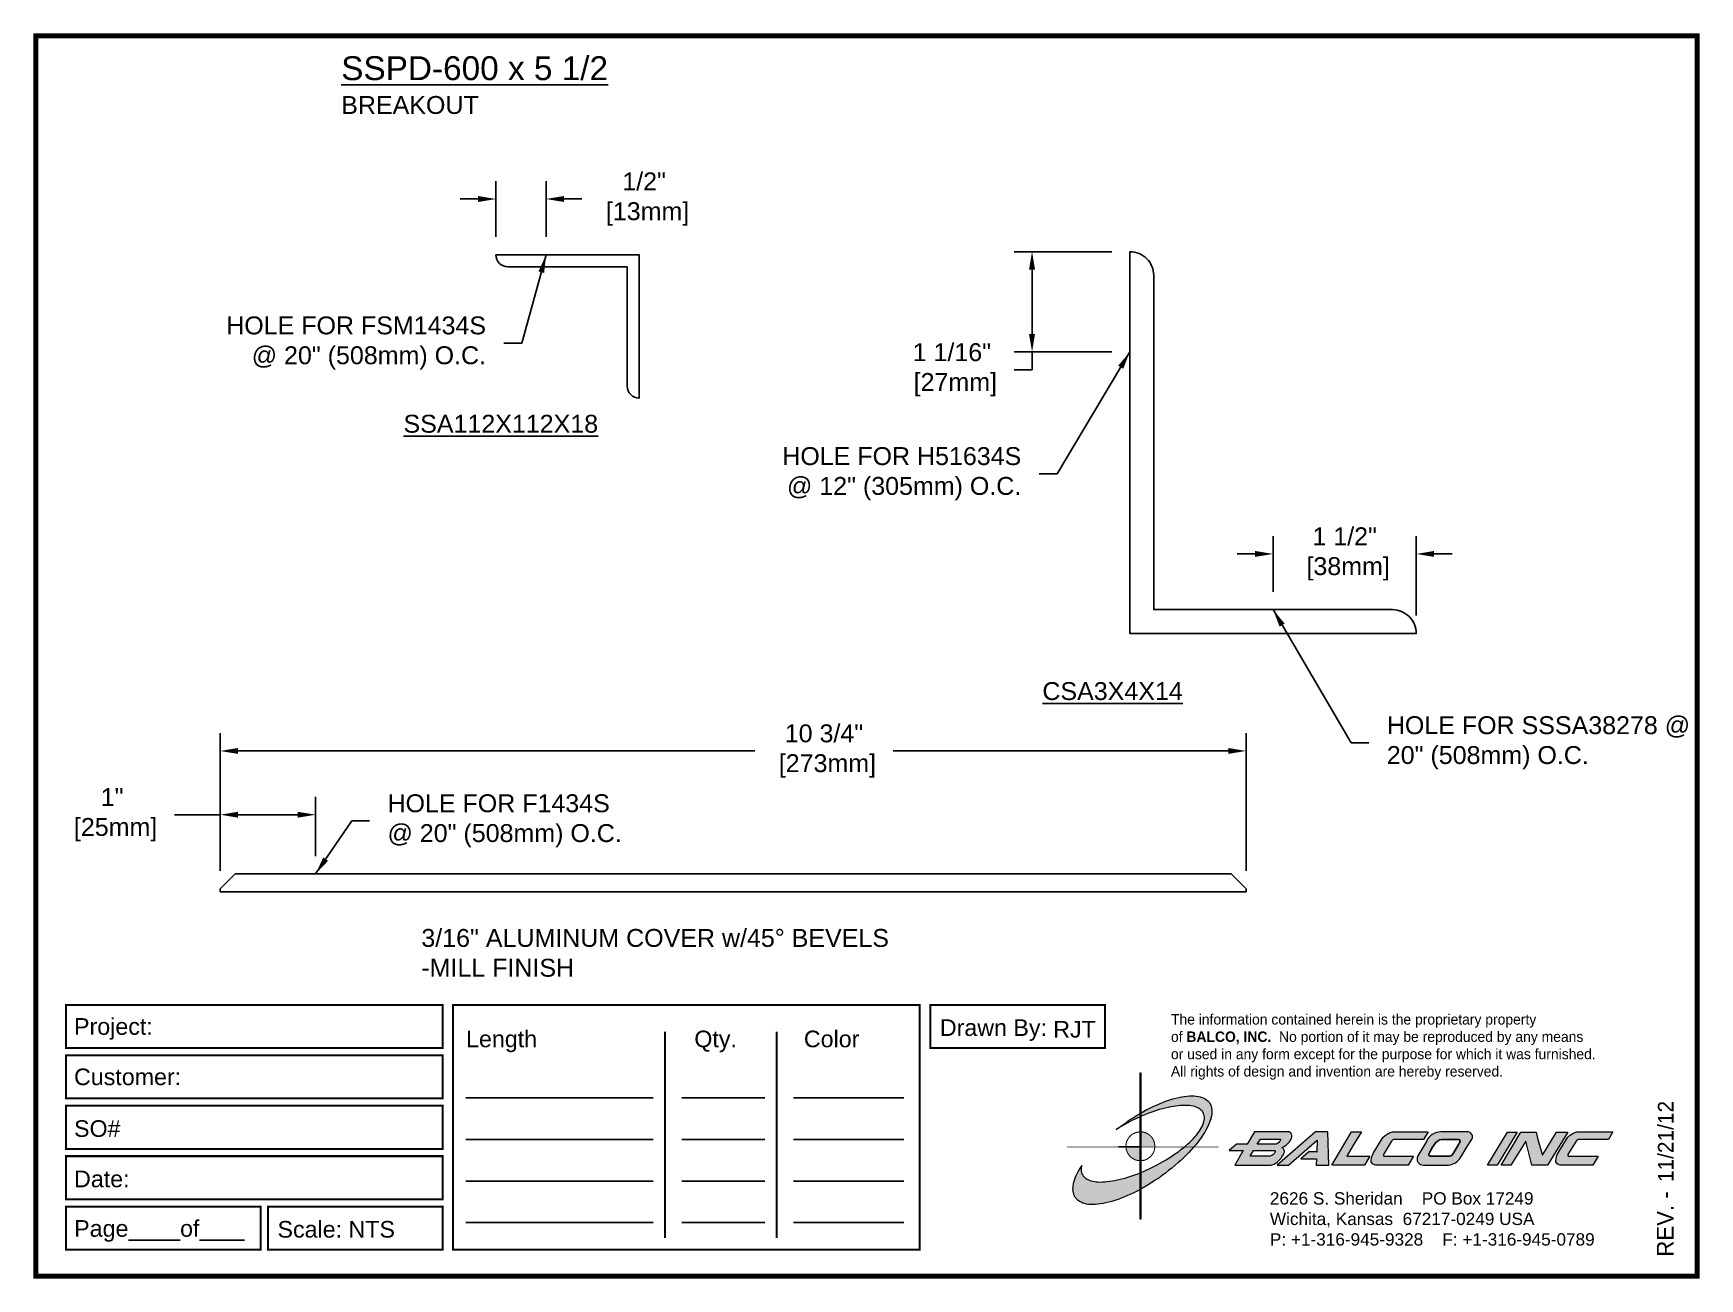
# Paper-space layout 'Breakout' of a CAD drawing. Header units: inches. Extents: x 0 to 10, y 0 to 7.5.
# The model-space entities are those that its viewports show. They can reach past a viewport. Long polylines and large blocks are cut down to what shows.
import ezdxf

# ---------------------------------------------------------------- set-up
doc = ezdxf.new("R2010")
doc.units = ezdxf.units.IN
doc.header["$MEASUREMENT"] = 0
for name, color, linetype in [('Border', 7, 'Continuous'), ('Dimensions', 3, 'Continuous'), ('Metals', 7, 'Continuous'), ('Text', 2, 'Continuous')]:
    doc.layers.add(name, color=color, linetype=linetype)
doc.styles.add('ARIAL', font='arial.ttf')
doc.styles.add('Copyright', font='ERASDEMI.TTF')
doc.dimstyles.new('Arial', dxfattribs={"dimscale": 1.5, "dimtxt": 0.125, "dimasz": 0.125, "dimexe": 0.125, "dimexo": 0.125, "dimgap": 0.125, "dimtad": 0, "dimtih": 1, "dimtoh": 1, "dimdec": 4, "dimzin": 0, "dimdsep": 46, "dimlunit": 4, "dimtxsty": 'ARIAL', "dimcen": 0.125, "dimadec": 0, "dimazin": 0, "dimtfac": 1, "dimtdec": 4, "dimtofl": 0, "dimtmove": 0, "dimatfit": 3, "dimfxl": 0, "dimfrac": 2, "dimtolj": 1, "dimtzin": 0, "dimarcsym": 0})

# ---------------------------------------------------------------- blocks, each defined once
blk = doc.blocks.new('ACADlogo')
h = blk.add_hatch(color=256)
h.paths.add_polyline_path([(-3.346, 1.223), (-3.351, 1.223), (-3.351, 0.979), (-3.346, 0.982)])
h.paths.add_polyline_path([(-3.346, 0.961), (-3.351, 0.959), (-3.351, 0.868), (-3.346, 0.868)])
h.paths.add_polyline_path([(-3.346, 0.777), (-3.351, 0.777), (-3.351, 0.699), (-3.351, 0.695), (-3.35, 0.695), (-3.346, 0.695)])
h.paths.add_polyline_path([(-3.346, 0.864), (-3.346, 0.868), (-3.35, 0.868), (-3.351, 0.868), (-3.351, 0.777), (-3.346, 0.777), (-3.346, 0.778), (-3.348, 0.778)])
h.paths.add_polyline_path([(-3.346, 0.524), (-3.351, 0.521), (-3.351, 0.342), (-3.346, 0.342)])
h.paths.add_polyline_path([(-3.346, 0.695), (-3.351, 0.695), (-3.351, 0.621), (-3.346, 0.623)])
h.paths.add_polyline_path([(-3.346, 0.623), (-3.351, 0.621), (-3.351, 0.521), (-3.346, 0.524)])
h.paths.add_polyline_path([(-3.346, 0.982), (-3.351, 0.979), (-3.351, 0.959), (-3.346, 0.961)])
h = blk.add_hatch(color=175)
h.paths.add_polyline_path([(-3.518, 0.573), (-3.534, 0.571), (-3.548, 0.569), (-3.562, 0.567), (-3.576, 0.567), (-3.589, 0.566), (-3.602, 0.567), (-3.614, 0.568), (-3.625, 0.569), (-3.636, 0.572), (-3.646, 0.574), (-3.656, 0.577), (-3.664, 0.581), (-3.673, 0.585), (-3.679, 0.589), (-3.685, 0.595), (-3.688, 0.598), (-3.691, 0.6), (-3.695, 0.607), (-3.699, 0.614), (-3.703, 0.621), (-3.704, 0.626), (-3.705, 0.631), (-3.706, 0.637), (-3.706, 0.642), (-3.705, 0.648), (-3.705, 0.653), (-3.703, 0.659), (-3.702, 0.665), (-3.71, 0.652), (-3.717, 0.639), (-3.725, 0.626), (-3.731, 0.613), (-3.737, 0.601), (-3.741, 0.589), (-3.746, 0.577), (-3.749, 0.566), (-3.751, 0.555), (-3.753, 0.544), (-3.754, 0.538), (-3.754, 0.533), (-3.755, 0.523), (-3.754, 0.513), (-3.753, 0.508), (-3.752, 0.503), (-3.75, 0.494), (-3.748, 0.486), (-3.743, 0.477), (-3.74, 0.473), (-3.738, 0.469), (-3.734, 0.465), (-3.73, 0.461), (-3.723, 0.455), (-3.715, 0.449), (-3.706, 0.445), (-3.695, 0.44), (-3.685, 0.437), (-3.674, 0.434), (-3.661, 0.432), (-3.648, 0.431), (-3.634, 0.431), (-3.62, 0.431), (-3.604, 0.433), (-3.588, 0.435), (-3.572, 0.438), (-3.556, 0.441), (-3.538, 0.445), (-3.52, 0.449), (-3.503, 0.456), (-3.483, 0.461), (-3.464, 0.469), (-3.445, 0.477), (-3.426, 0.485), (-3.406, 0.494), (-3.385, 0.503), (-3.364, 0.514), (-3.351, 0.521), (-3.351, 0.621), (-3.364, 0.616), (-3.382, 0.609), (-3.4, 0.603), (-3.418, 0.598), (-3.436, 0.592), (-3.453, 0.587), (-3.47, 0.583), (-3.486, 0.579), (-3.503, 0.576)])
h.paths.add_polyline_path([(-3.215, 0.687), (-3.251, 0.667), (-3.289, 0.649), (-3.327, 0.631), (-3.345, 0.623), (-3.346, 0.623), (-3.346, 0.524), (-3.343, 0.525), (-3.323, 0.537), (-3.302, 0.549), (-3.28, 0.563), (-3.259, 0.577), (-3.238, 0.59), (-3.218, 0.605), (-3.198, 0.62), (-3.179, 0.635), (-3.16, 0.65), (-3.141, 0.665), (-3.123, 0.681), (-3.106, 0.696), (-3.089, 0.712), (-3.074, 0.727), (-3.058, 0.743), (-3.043, 0.759), (-3.03, 0.775), (-3.028, 0.777), (-3.085, 0.777), (-3.091, 0.772), (-3.105, 0.761), (-3.118, 0.75), (-3.134, 0.739), (-3.149, 0.729), (-3.165, 0.718), (-3.182, 0.707), (-3.198, 0.697)])
h.paths.add_polyline_path([(-2.921, 1.009), (-2.922, 1.015), (-2.924, 1.02), (-2.926, 1.029), (-2.931, 1.038), (-2.934, 1.043), (-2.936, 1.047), (-2.94, 1.05), (-2.943, 1.054), (-2.951, 1.06), (-2.959, 1.066), (-2.968, 1.071), (-2.978, 1.075), (-2.989, 1.079), (-3, 1.081), (-3.013, 1.083), (-3.026, 1.084), (-3.04, 1.084), (-3.054, 1.084), (-3.07, 1.083), (-3.085, 1.081), (-3.102, 1.079), (-3.118, 1.075), (-3.136, 1.07), (-3.153, 1.066), (-3.171, 1.06), (-3.191, 1.054), (-3.21, 1.047), (-3.229, 1.039), (-3.248, 1.031), (-3.268, 1.022), (-3.289, 1.012), (-3.31, 1.002), (-3.33, 0.991), (-3.346, 0.982), (-3.346, 0.961), (-3.342, 0.962), (-3.323, 0.971), (-3.305, 0.978), (-3.287, 0.984), (-3.268, 0.991), (-3.251, 0.996), (-3.234, 1.002), (-3.216, 1.007), (-3.199, 1.011), (-3.182, 1.015), (-3.167, 1.018), (-3.15, 1.021), (-3.136, 1.023), (-3.121, 1.025), (-3.107, 1.026), (-3.093, 1.026), (-3.079, 1.027), (-3.067, 1.026), (-3.054, 1.026), (-3.043, 1.025), (-3.032, 1.022), (-3.022, 1.02), (-3.013, 1.016), (-3.004, 1.013), (-2.997, 1.009), (-2.989, 1.005), (-2.983, 0.999), (-2.98, 0.996), (-2.978, 0.994), (-2.973, 0.987), (-2.969, 0.981), (-2.967, 0.973), (-2.965, 0.965), (-2.964, 0.957), (-2.964, 0.949), (-2.964, 0.944), (-2.965, 0.94), (-2.967, 0.93), (-2.969, 0.921), (-2.973, 0.911), (-2.978, 0.901), (-2.983, 0.891), (-2.989, 0.881), (-2.996, 0.871), (-3.004, 0.86), (-3.012, 0.849), (-3.021, 0.838), (-3.032, 0.827), (-3.042, 0.816), (-3.053, 0.805), (-3.065, 0.794), (-3.077, 0.783), (-3.085, 0.777), (-3.028, 0.777), (-3.016, 0.791), (-3.004, 0.806), (-2.992, 0.822), (-2.981, 0.837), (-2.971, 0.852), (-2.962, 0.866), (-2.954, 0.882), (-2.946, 0.896), (-2.939, 0.91), (-2.934, 0.924), (-2.929, 0.938), (-2.926, 0.944), (-2.925, 0.951), (-2.922, 0.963), (-2.92, 0.975), (-2.92, 0.982), (-2.919, 0.987), (-2.92, 0.999), (-2.92, 1.005)])
h.paths.add_polyline_path([(-3.372, 0.966), (-3.393, 0.953), (-3.415, 0.94), (-3.435, 0.925), (-3.455, 0.911), (-3.475, 0.897), (-3.494, 0.882), (-3.468, 0.898), (-3.439, 0.915), (-3.41, 0.93), (-3.396, 0.938), (-3.38, 0.945), (-3.351, 0.959), (-3.351, 0.979)])
h = blk.add_hatch(color=256)
h.paths.add_polyline_path([(-3.268, 0.814), (-3.27, 0.819), (-3.273, 0.824), (-3.276, 0.828), (-3.279, 0.833), (-3.282, 0.837), (-3.286, 0.841), (-3.29, 0.845), (-3.294, 0.849), (-3.298, 0.852), (-3.303, 0.855), (-3.308, 0.858), (-3.313, 0.86), (-3.318, 0.863), (-3.323, 0.864), (-3.328, 0.866), (-3.334, 0.867), (-3.339, 0.868), (-3.345, 0.868), (-3.346, 0.868), (-3.346, 0.777), (-3.335, 0.777), (-3.262, 0.777), (-3.262, 0.781), (-3.262, 0.787), (-3.263, 0.792), (-3.264, 0.798), (-3.265, 0.803), (-3.266, 0.808)])
h.paths.add_polyline_path([(-3.351, 0.777), (-3.436, 0.777), (-3.435, 0.773), (-3.435, 0.768), (-3.434, 0.762), (-3.432, 0.757), (-3.431, 0.752), (-3.428, 0.747), (-3.426, 0.742), (-3.423, 0.737), (-3.42, 0.732), (-3.417, 0.728), (-3.414, 0.723), (-3.41, 0.719), (-3.406, 0.716), (-3.401, 0.712), (-3.397, 0.709), (-3.392, 0.706), (-3.387, 0.704), (-3.382, 0.701), (-3.377, 0.699), (-3.372, 0.698), (-3.367, 0.696), (-3.361, 0.695), (-3.356, 0.695), (-3.351, 0.695)])
h.paths.add_polyline_path([(-3.346, 0.868), (-3.35, 0.868), (-3.351, 0.868), (-3.351, 0.777), (-3.346, 0.777)])
h = blk.add_hatch(color=256)
h.paths.add_polyline_path([(-2.438, 0.844, 0.412988), (-2.461, 0.869), (-2.663, 0.869), (-2.707, 0.794), (-2.771, 0.794), (-2.815, 0.755), (-2.73, 0.755), (-2.781, 0.668), (-2.563, 0.668, 0.107996), (-2.538, 0.677, 0.108939), (-2.494, 0.724, 0.080345), (-2.483, 0.745, 0.419497), (-2.499, 0.773, 0.149928), (-2.447, 0.815, 0.134283)])
h.paths.add_polyline_path([(-2.507, 0.821, -0.209012), (-2.532, 0.794), (-2.538, 0.794), (-2.646, 0.794), (-2.627, 0.825), (-2.51, 0.825, -0.56619)], flags=16)
h.paths.add_polyline_path([(-2.538, 0.75, -0.241309), (-2.569, 0.722), (-2.688, 0.722), (-2.669, 0.755), (-2.541, 0.755, -0.56619)], flags=16)
for points in [[(-2.285, 0.819), (-2.287, 0.748), (-2.335, 0.748), (-2.383, 0.705), (-2.29, 0.705), (-2.292, 0.668), (-2.215, 0.668), (-2.221, 0.869), (-2.295, 0.869), (-2.527, 0.668), (-2.458, 0.668)], [(-2.018, 0.869), (-2.079, 0.869), (-2.198, 0.668), (-2, 0.668), (-1.968, 0.722), (-2.107, 0.722), (-2.085, 0.759), (-2.064, 0.794)], [(-1.617, 0.869), (-1.807, 0.869, 0.270182), (-1.896, 0.825), (-1.946, 0.742, 0.109019), (-1.961, 0.695, 0.340665), (-1.945, 0.672, 0.129907), (-1.923, 0.668), (-1.738, 0.668), (-1.706, 0.722), (-1.878, 0.722), (-1.882, 0.722, -0.601242), (-1.887, 0.731), (-1.838, 0.813, -0.253048), (-1.821, 0.823), (-1.645, 0.823)], [(-1.083, 0.867), (-1.14, 0.867), (-1.261, 0.667), (-1.26, 0.667), (-1.202, 0.667)], [(-0.96, 0.83), (-0.969, 0.867), (-1.061, 0.867), (-1.179, 0.667), (-1.12, 0.667), (-1.031, 0.812), (-0.995, 0.667), (-0.9, 0.667), (-0.778, 0.867), (-0.846, 0.867), (-0.931, 0.727), (-0.951, 0.795)], [(-0.507, 0.869), (-0.697, 0.869, 0.270182), (-0.786, 0.825), (-0.836, 0.742, 0.109019), (-0.85, 0.695, 0.340665), (-0.835, 0.672, 0.129907), (-0.812, 0.668), (-0.628, 0.668), (-0.595, 0.722), (-0.768, 0.722), (-0.772, 0.722, -0.601242), (-0.777, 0.731), (-0.728, 0.813, -0.253048), (-0.71, 0.823), (-0.534, 0.823)], [(-3.346, 0.623), (-3.351, 0.621), (-3.351, 0.521), (-3.346, 0.524)]]:
    blk.add_hatch(color=256).paths.add_polyline_path(points)
h = blk.add_hatch(color=256)
h.paths.add_polyline_path([(-1.377, 0.868), (-1.383, 0.868), (-1.383, 0.868), (-1.44, 0.868), (-1.492, 0.868), (-1.541, 0.868, 0.297712), (-1.628, 0.811), (-1.68, 0.723, 0.585116), (-1.646, 0.668), (-1.506, 0.668, 0.210586), (-1.429, 0.703), (-1.415, 0.726), (-1.389, 0.769), (-1.352, 0.831, 0.4352)])
h.paths.add_polyline_path([(-1.437, 0.823, -0.603783), (-1.428, 0.805), (-1.431, 0.801), (-1.434, 0.796), (-1.438, 0.789), (-1.474, 0.728, -0.229001), (-1.489, 0.722), (-1.494, 0.722), (-1.501, 0.722), (-1.597, 0.722), (-1.604, 0.722, -0.492401), (-1.613, 0.734), (-1.601, 0.757), (-1.591, 0.775), (-1.582, 0.791, -0.238368), (-1.535, 0.823)], flags=16)
for q in [(-3.48, 0.777), (-3.351, 0.642)]:
    blk.add_line((-3.351, 0.777), q)
at = {"color": 7, "lineweight": 0}
for points in [[(-3.351, 1.223), (-3.346, 1.223), (-3.346, 0.342), (-3.351, 0.342), (-3.351, 1.223)], [(-2.292, 0.668), (-2.215, 0.668), (-2.221, 0.869), (-2.295, 0.869), (-2.527, 0.668), (-2.458, 0.668), (-2.285, 0.819), (-2.287, 0.748), (-2.286, 0.748), (-2.335, 0.748), (-2.383, 0.705), (-2.29, 0.705), (-2.292, 0.668), (-2.292, 0.668)], [(-2.198, 0.668), (-2.079, 0.869), (-2.018, 0.869), (-2.064, 0.794), (-2.085, 0.759), (-2.107, 0.722), (-1.968, 0.722), (-2, 0.668), (-2.198, 0.668), (-2.198, 0.668)], [(-1.383, 0.868), (-1.383, 0.868)], [(-1.261, 0.667), (-1.14, 0.867), (-1.083, 0.867), (-1.202, 0.667), (-1.26, 0.667), (-1.261, 0.667), (-1.261, 0.667)], [(-0.9, 0.667), (-0.995, 0.667), (-1.031, 0.812), (-1.12, 0.667), (-1.179, 0.667), (-1.061, 0.867), (-0.969, 0.867), (-0.96, 0.83), (-0.951, 0.795), (-0.931, 0.727), (-0.846, 0.867), (-0.778, 0.867), (-0.9, 0.667), (-0.9, 0.667)]]:
    blk.add_lwpolyline(points, dxfattribs=at)
at = {"color": 175, "lineweight": 0}
blk.add_lwpolyline([(-2.926, 1.029), (-2.924, 1.02), (-2.922, 1.015), (-2.921, 1.009), (-2.92, 1.005), (-2.92, 0.999), (-2.919, 0.987), (-2.92, 0.982), (-2.92, 0.975), (-2.922, 0.963), (-2.925, 0.951), (-2.926, 0.944), (-2.929, 0.938), (-2.934, 0.924), (-2.939, 0.91), (-2.946, 0.896), (-2.954, 0.882), (-2.962, 0.866), (-2.971, 0.852), (-2.981, 0.837), (-2.992, 0.822), (-3.004, 0.806), (-3.016, 0.791), (-3.03, 0.775), (-3.043, 0.759), (-3.058, 0.743), (-3.074, 0.727), (-3.089, 0.712), (-3.106, 0.696), (-3.123, 0.681), (-3.141, 0.665), (-3.16, 0.65), (-3.179, 0.635), (-3.198, 0.62), (-3.218, 0.605), (-3.238, 0.59), (-3.259, 0.577), (-3.28, 0.563), (-3.302, 0.549), (-3.323, 0.537), (-3.343, 0.525), (-3.364, 0.514), (-3.385, 0.503), (-3.406, 0.494), (-3.426, 0.485), (-3.445, 0.477), (-3.464, 0.469), (-3.483, 0.461), (-3.503, 0.456), (-3.52, 0.449), (-3.538, 0.445), (-3.556, 0.441), (-3.572, 0.438), (-3.588, 0.435), (-3.604, 0.433), (-3.62, 0.431), (-3.634, 0.431), (-3.648, 0.431), (-3.661, 0.432), (-3.674, 0.434), (-3.685, 0.437), (-3.695, 0.44), (-3.706, 0.445), (-3.715, 0.449), (-3.723, 0.455), (-3.73, 0.461), (-3.734, 0.465), (-3.738, 0.469), (-3.74, 0.473), (-3.743, 0.477), (-3.748, 0.486), (-3.75, 0.494), (-3.752, 0.503), (-3.753, 0.508), (-3.754, 0.513), (-3.755, 0.523), (-3.754, 0.533), (-3.754, 0.538), (-3.753, 0.544), (-3.751, 0.555), (-3.749, 0.566), (-3.746, 0.577), (-3.741, 0.589), (-3.737, 0.601), (-3.731, 0.613), (-3.725, 0.626), (-3.717, 0.639), (-3.71, 0.652), (-3.702, 0.665), (-3.703, 0.659), (-3.705, 0.653), (-3.705, 0.648), (-3.706, 0.642), (-3.706, 0.637), (-3.705, 0.631), (-3.704, 0.626), (-3.703, 0.621), (-3.699, 0.614), (-3.695, 0.607), (-3.691, 0.6), (-3.688, 0.598), (-3.685, 0.595), (-3.679, 0.589), (-3.673, 0.585), (-3.664, 0.581), (-3.656, 0.577), (-3.646, 0.574), (-3.636, 0.572), (-3.625, 0.569), (-3.614, 0.568), (-3.602, 0.567), (-3.589, 0.566), (-3.576, 0.567), (-3.562, 0.567), (-3.548, 0.569), (-3.534, 0.571), (-3.518, 0.573), (-3.503, 0.576), (-3.486, 0.579), (-3.47, 0.583), (-3.453, 0.587), (-3.436, 0.592), (-3.418, 0.598), (-3.4, 0.603), (-3.382, 0.609), (-3.364, 0.616), (-3.345, 0.623), (-3.327, 0.631), (-3.289, 0.649), (-3.251, 0.667), (-3.215, 0.687), (-3.198, 0.697), (-3.182, 0.707), (-3.165, 0.718), (-3.149, 0.729), (-3.134, 0.739), (-3.118, 0.75), (-3.105, 0.761), (-3.091, 0.772), (-3.077, 0.783), (-3.065, 0.794), (-3.053, 0.805), (-3.042, 0.816), (-3.032, 0.827), (-3.021, 0.838), (-3.012, 0.849), (-3.004, 0.86), (-2.996, 0.871), (-2.989, 0.881), (-2.983, 0.891), (-2.978, 0.901), (-2.973, 0.911), (-2.969, 0.921), (-2.967, 0.93), (-2.965, 0.94), (-2.964, 0.944), (-2.964, 0.949), (-2.964, 0.957), (-2.965, 0.965), (-2.967, 0.973), (-2.969, 0.981), (-2.973, 0.987), (-2.978, 0.994), (-2.98, 0.996), (-2.983, 0.999), (-2.989, 1.005), (-2.997, 1.009), (-3.004, 1.013), (-3.013, 1.016), (-3.022, 1.02), (-3.032, 1.022), (-3.043, 1.025), (-3.054, 1.026), (-3.067, 1.026), (-3.079, 1.027), (-3.093, 1.026), (-3.107, 1.026), (-3.121, 1.025), (-3.136, 1.023), (-3.15, 1.021), (-3.167, 1.018), (-3.182, 1.015), (-3.199, 1.011), (-3.216, 1.007), (-3.234, 1.002), (-3.251, 0.996), (-3.268, 0.991), (-3.287, 0.984), (-3.305, 0.978), (-3.323, 0.971), (-3.342, 0.962), (-3.38, 0.945), (-3.396, 0.938), (-3.41, 0.93), (-3.439, 0.915), (-3.468, 0.898), (-3.494, 0.882), (-3.475, 0.897), (-3.455, 0.911), (-3.435, 0.925), (-3.415, 0.94), (-3.393, 0.953), (-3.372, 0.966), (-3.351, 0.979), (-3.33, 0.991), (-3.31, 1.002), (-3.289, 1.012), (-3.268, 1.022), (-3.248, 1.031), (-3.229, 1.039), (-3.21, 1.047), (-3.191, 1.054), (-3.171, 1.06), (-3.153, 1.066), (-3.136, 1.07), (-3.118, 1.075), (-3.102, 1.079), (-3.085, 1.081), (-3.07, 1.083), (-3.054, 1.084), (-3.04, 1.084), (-3.026, 1.084), (-3.013, 1.083), (-3, 1.081), (-2.989, 1.079), (-2.978, 1.075), (-2.968, 1.071), (-2.959, 1.066), (-2.951, 1.06), (-2.943, 1.054), (-2.94, 1.05), (-2.936, 1.047), (-2.934, 1.043), (-2.931, 1.038), (-2.926, 1.029), (-2.926, 1.029)], dxfattribs=at)
at = {"color": 7, "lineweight": 0, "const_width": 0.0064}
blk.add_lwpolyline([(-3.262, 0.781), (-3.262, 0.787), (-3.263, 0.792), (-3.264, 0.798), (-3.265, 0.803), (-3.266, 0.808), (-3.268, 0.814), (-3.27, 0.819), (-3.273, 0.824), (-3.276, 0.828), (-3.279, 0.833), (-3.282, 0.837), (-3.286, 0.841), (-3.29, 0.845), (-3.294, 0.849), (-3.298, 0.852), (-3.303, 0.855), (-3.308, 0.858), (-3.313, 0.86), (-3.318, 0.863), (-3.323, 0.864), (-3.328, 0.866), (-3.334, 0.867), (-3.339, 0.868), (-3.345, 0.868), (-3.35, 0.868), (-3.356, 0.868), (-3.361, 0.867), (-3.367, 0.866), (-3.372, 0.865), (-3.377, 0.863), (-3.382, 0.862), (-3.387, 0.859), (-3.392, 0.857), (-3.397, 0.854), (-3.401, 0.851), (-3.406, 0.847), (-3.41, 0.843), (-3.414, 0.839), (-3.417, 0.835), (-3.42, 0.831), (-3.423, 0.826), (-3.426, 0.821), (-3.428, 0.816), (-3.431, 0.811), (-3.432, 0.806), (-3.434, 0.801), (-3.435, 0.795), (-3.435, 0.79), (-3.436, 0.784), (-3.436, 0.779), (-3.435, 0.773), (-3.435, 0.768), (-3.434, 0.762), (-3.432, 0.757), (-3.431, 0.752), (-3.428, 0.747), (-3.426, 0.742), (-3.423, 0.737), (-3.42, 0.732), (-3.417, 0.728), (-3.414, 0.723), (-3.41, 0.719), (-3.406, 0.716), (-3.401, 0.712), (-3.397, 0.709), (-3.392, 0.706), (-3.387, 0.704), (-3.382, 0.701), (-3.377, 0.699), (-3.372, 0.698), (-3.367, 0.696), (-3.361, 0.695), (-3.356, 0.695), (-3.35, 0.695), (-3.345, 0.695), (-3.339, 0.695), (-3.334, 0.696), (-3.328, 0.697), (-3.323, 0.698), (-3.318, 0.7), (-3.313, 0.702), (-3.308, 0.705), (-3.303, 0.708), (-3.298, 0.711), (-3.294, 0.714), (-3.29, 0.718), (-3.286, 0.721), (-3.282, 0.726), (-3.279, 0.73), (-3.276, 0.734), (-3.273, 0.739), (-3.27, 0.744), (-3.268, 0.749), (-3.266, 0.754), (-3.265, 0.76), (-3.264, 0.765), (-3.263, 0.77), (-3.262, 0.776), (-3.262, 0.781)], dxfattribs=at)
at = {"color": 7, "lineweight": 0}
for points in [[(-2.447, 0.815, 0.130368), (-2.438, 0.843, 0.448367), (-2.463, 0.869), (-2.663, 0.869), (-2.707, 0.794), (-2.771, 0.794), (-2.815, 0.755), (-2.73, 0.755), (-2.781, 0.668), (-2.563, 0.668, 0.107996), (-2.538, 0.677, 0.108939), (-2.494, 0.724, 0.077395), (-2.484, 0.744, 0.430878), (-2.499, 0.773, 0.149928)], [(-2.507, 0.821, -0.209012), (-2.532, 0.794), (-2.538, 0.794), (-2.646, 0.794), (-2.627, 0.825), (-2.512, 0.825), (-2.509, 0.825, -0.531288)], [(-1.838, 0.813), (-1.887, 0.731, 0.587385), (-1.882, 0.722), (-1.878, 0.722), (-1.706, 0.722), (-1.738, 0.668), (-1.923, 0.668, -0.129907), (-1.945, 0.672, -0.349839), (-1.961, 0.696, -0.107341), (-1.946, 0.742), (-1.896, 0.825, -0.270182), (-1.807, 0.869), (-1.617, 0.869), (-1.645, 0.823), (-1.821, 0.823, 0.252436)], [(-1.68, 0.723, 0.585116), (-1.646, 0.668), (-1.506, 0.668, 0.210586), (-1.429, 0.703), (-1.415, 0.726), (-1.389, 0.769), (-1.352, 0.831, 0.4352), (-1.377, 0.868), (-1.383, 0.868), (-1.383, 0.868), (-1.44, 0.868), (-1.492, 0.868), (-1.541, 0.868, 0.297712), (-1.628, 0.811)], [(-0.728, 0.813), (-0.777, 0.731, 0.587385), (-0.772, 0.722), (-0.768, 0.722), (-0.595, 0.722), (-0.628, 0.668), (-0.812, 0.668, -0.129907), (-0.835, 0.672, -0.349839), (-0.85, 0.696, -0.107341), (-0.836, 0.742), (-0.786, 0.825, -0.270182), (-0.697, 0.869), (-0.507, 0.869), (-0.534, 0.823), (-0.71, 0.823, 0.252436)], [(-2.569, 0.722), (-2.688, 0.722), (-2.669, 0.755), (-2.543, 0.755), (-2.54, 0.755, -0.531288), (-2.538, 0.75, -0.241309)]]:
    blk.add_lwpolyline(points, format="xyb", close=True, dxfattribs=at)
blk.add_lwpolyline([(-1.437, 0.823), (-1.535, 0.823, 0.238368), (-1.582, 0.791), (-1.591, 0.775), (-1.601, 0.757), (-1.613, 0.734, 0.490298), (-1.604, 0.722), (-1.597, 0.722), (-1.501, 0.722), (-1.494, 0.722), (-1.489, 0.722, 0.229001), (-1.474, 0.728), (-1.438, 0.789), (-1.434, 0.796), (-1.431, 0.801), (-1.428, 0.805, 0.603783)], format="xyb", close=True)
blk.add_lwpolyline([(-2.879, 0.777, 0.00455, 0.00455, 0), (-3.791, 0.777, 0.00183, 0.00183, 0), (-3.791, 0.777, 0.00183, 0.00183, 0)], format="xyseb", dxfattribs=at)
blk = doc.blocks.new('Quantity Data')
at = {"layer": 'Border', "color": 253}
for p, q in [((2.755, 1.254), (3.881, 1.254)), ((4.054, 1.254), (4.553, 1.254)), ((4.725, 1.254), (5.389, 1.254)), ((2.755, 1.004), (3.881, 1.004)), ((4.054, 1.004), (4.553, 1.004)), ((4.725, 1.004), (5.389, 1.004)), ((2.755, 0.754), (3.881, 0.754)), ((4.054, 0.754), (4.553, 0.754)), ((4.725, 0.754), (5.389, 0.754)), ((2.755, 0.504), (3.881, 0.504)), ((4.054, 0.504), (4.553, 0.504)), ((4.725, 0.504), (5.389, 0.504))]:
    blk.add_line(p, q, dxfattribs=at)
at = {"layer": 'Border', "const_width": 0.0125}
blk.add_lwpolyline([(5.485, 0.341), (2.678, 0.341), (2.678, 1.813), (5.485, 1.813)], close=True, dxfattribs=at)
for points in [[(3.953, 1.653), (3.953, 0.412)], [(4.625, 1.653), (4.625, 0.412)]]:
    blk.add_lwpolyline(points, dxfattribs=at)
at = {"layer": 'Border', "style": 'ARIAL'}
for s, p in [('Length', (2.756, 1.559)), ('Qty.', (4.129, 1.559)), ('Color', (4.788, 1.559))]:
    blk.add_text(s, height=0.1, dxfattribs=at).set_placement(p)
blk = doc.blocks.new('Drawn By')
at = {"layer": 'Border', "const_width": 0.0125}
blk.add_lwpolyline([(5.38, 1.813), (6.432, 1.813), (6.432, 1.554), (5.38, 1.554)], close=True, dxfattribs=at)
at = {"layer": 'Border', "style": 'ARIAL'}
blk.add_text('Drawn By: ', height=0.1, dxfattribs=at).set_placement((5.438, 1.627))
blk.add_attdef('XXX', (6.12, 1.617), '', height=0.1, dxfattribs=at)
blk = doc.blocks.new('Project Info')
at = {"layer": 'Border', "const_width": 0.0125}
for points in [[(0.182, 1.813), (2.448, 1.813), (2.448, 1.554), (0.182, 1.554)], [(0.182, 1.51), (2.448, 1.51), (2.448, 1.251), (0.182, 1.251)], [(0.182, 1.207), (2.448, 1.207), (2.448, 0.947), (0.182, 0.947)], [(0.182, 0.904), (2.448, 0.904), (2.448, 0.644), (0.182, 0.644)], [(0.182, 0.6), (1.352, 0.6), (1.352, 0.341), (0.182, 0.341)], [(1.396, 0.6), (2.448, 0.6), (2.448, 0.341), (1.396, 0.341)]]:
    blk.add_lwpolyline(points, close=True, dxfattribs=at)
at = {"layer": 'Border', "style": 'ARIAL'}
for s, p in [('Project:', (0.23, 1.634)), ('Customer:', (0.23, 1.331)), ('SO#', (0.23, 1.02)), ('Date:', (0.23, 0.717)), ('Page%%u        %%uof%%u       ', (0.231, 0.419)), ('Scale: NTS', (1.454, 0.414))]:
    blk.add_text(s, height=0.1, dxfattribs=at).set_placement(p)
blk = doc.blocks.new('REV')
at = {"style": 'Copyright'}
blk.add_text('REV. -', height=0.1, rotation=90, dxfattribs=at).set_placement((-0.142, 0.117))
at = {"style": 'Copyright', "flags": 4}
blk.add_attdef('REVISIONDATE', (-0.142, 0.566), '', height=0.0938, rotation=90, dxfattribs=at)
blk = doc.blocks.new('SSA112X112X18')
blk.add_lwpolyline([(0, 0), (-1.5, 0), (-1.5, -1.5, 0.414214), (-1.375, -1.375), (-1.375, -0.125), (-0.125, -0.125, 0.414214)], format="xyb", close=True)
blk = doc.blocks.new('*D20')
at = {"layer": 'Defpoints', "color": 0}
for p in [(49.166, -2.445), (49.166, -3.029), (50.666, -3.279)]:
    blk.add_point(p, dxfattribs=at)
at = {"layer": 'Dimensions', "color": 0, "lineweight": -2}
for p, q in [((49.166, -2.841), (49.166, -2.258)), ((50.666, -3.091), (50.666, -2.258)), ((48.978, -2.445), (48.791, -2.445)), ((50.853, -2.445), (51.041, -2.445))]:
    blk.add_line(p, q, dxfattribs=at)
at = {"layer": 'Dimensions', "color": 0}
for points in [[(48.978, -2.414), (48.978, -2.476), (49.166, -2.445)], [(50.853, -2.414), (50.853, -2.476), (50.666, -2.445)]]:
    blk.add_solid(points, dxfattribs=at)
at = {"layer": 'Dimensions', "color": 0, "insert": (49.916, -2.445), "char_height": 0.1875, "attachment_point": 5, "style": 'ARIAL'}
blk.add_mtext('\\A1;1 1/2"\\P [38mm]', dxfattribs=at)
blk = doc.blocks.new('*D21')
at = {"layer": 'Defpoints', "color": 0}
for p in [(46.641, 0.721), (47.666, 0.721), (47.666, -0.329)]:
    blk.add_point(p, dxfattribs=at)
at = {"layer": 'Dimensions', "color": 0, "lineweight": -2}
for p, q in [((47.478, 0.721), (46.453, 0.721)), ((46.641, 0.534), (46.641, -0.141)), ((47.478, -0.329), (46.453, -0.329)), ((46.641, -0.329), (46.641, -0.516)), ((46.641, -0.516), (46.453, -0.516))]:
    blk.add_line(p, q, dxfattribs=at)
at = {"layer": 'Dimensions', "color": 0}
for points in [[(46.609, 0.534), (46.672, 0.534), (46.641, 0.721)], [(46.609, -0.141), (46.672, -0.141), (46.641, -0.329)]]:
    blk.add_solid(points, dxfattribs=at)
at = {"layer": 'Dimensions', "color": 0, "insert": (45.801, -0.516), "char_height": 0.1875, "attachment_point": 5, "style": 'ARIAL'}
blk.add_mtext('\\A1;1 1/16"\\P [27mm]', dxfattribs=at)
blk = doc.blocks.new('*D22')
at = {"layer": 'Defpoints', "color": 0}
for p in [(41.55, 1.273), (41.025, 0.687), (41.55, 0.687)]:
    blk.add_point(p, dxfattribs=at)
at = {"layer": 'Dimensions', "color": 0, "lineweight": -2}
for p, q in [((41.025, 0.875), (41.025, 1.46)), ((41.55, 0.875), (41.55, 1.46)), ((40.838, 1.273), (40.65, 1.273)), ((41.737, 1.273), (41.925, 1.273))]:
    blk.add_line(p, q, dxfattribs=at)
at = {"layer": 'Dimensions', "color": 0}
for points in [[(40.838, 1.304), (40.838, 1.242), (41.025, 1.273)], [(41.737, 1.304), (41.737, 1.242), (41.55, 1.273)]]:
    blk.add_solid(points, dxfattribs=at)
at = {"layer": 'Dimensions', "color": 0, "insert": (42.577, 1.273), "char_height": 0.1875, "attachment_point": 5, "style": 'ARIAL'}
blk.add_mtext('\\A1;1/2"\\P [13mm]', dxfattribs=at)
blk = doc.blocks.new('CSA3X4X14')
blk.add_lwpolyline([(0.25, 3.75, 0.414214), (0, 4), (0, 0), (3, 0, 0.414214), (2.75, 0.25), (0.25, 0.25)], format="xyb", close=True)
blk = doc.blocks.new('*D28')
at = {"layer": 'Defpoints', "color": 0}
for p in [(48.883, -4.509), (38.136, -5.954), (48.883, -5.954)]:
    blk.add_point(p, dxfattribs=at)
at = {"layer": 'Dimensions', "color": 0, "lineweight": -2}
for p, q in [((38.136, -5.766), (38.136, -4.321)), ((48.883, -5.766), (48.883, -4.321)), ((38.323, -4.509), (43.736, -4.509)), ((48.696, -4.509), (45.186, -4.509))]:
    blk.add_line(p, q, dxfattribs=at)
at = {"layer": 'Dimensions', "color": 0}
for points in [[(38.323, -4.478), (38.323, -4.54), (38.136, -4.509)], [(48.696, -4.478), (48.696, -4.54), (48.883, -4.509)]]:
    blk.add_solid(points, dxfattribs=at)
at = {"layer": 'Dimensions', "color": 0, "insert": (44.461, -4.509), "char_height": 0.1875, "attachment_point": 5, "style": 'ARIAL'}
blk.add_mtext('\\A1;10 3/4"\\P [273mm]', dxfattribs=at)
blk = doc.blocks.new('*D29')
at = {"layer": 'Defpoints', "color": 0}
for p in [(39.136, -5.177), (39.136, -5.798), (38.136, -5.954)]:
    blk.add_point(p, dxfattribs=at)
at = {"layer": 'Dimensions', "color": 0, "lineweight": -2}
for p, q in [((38.136, -5.766), (38.136, -4.99)), ((39.136, -5.61), (39.136, -4.99)), ((38.136, -5.177), (37.656, -5.177)), ((38.948, -5.177), (38.323, -5.177))]:
    blk.add_line(p, q, dxfattribs=at)
at = {"layer": 'Dimensions', "color": 0}
for points in [[(38.323, -5.146), (38.323, -5.208), (38.136, -5.177)], [(38.948, -5.146), (38.948, -5.208), (39.136, -5.177)]]:
    blk.add_solid(points, dxfattribs=at)
at = {"layer": 'Dimensions', "color": 0, "insert": (37.004, -5.177), "char_height": 0.1875, "attachment_point": 5, "style": 'ARIAL'}
blk.add_mtext('\\A1;1"\\P [25mm]', dxfattribs=at)

msp = doc.modelspace()

# ---------------------------------------------------------------- linework, layer by layer
msp.add_lwpolyline([(38.13556, -5.98506), (48.88306, -5.98506), (48.88306, -5.95381), (48.72681, -5.79756), (38.29181, -5.79756), (38.13556, -5.95381)], close=True)

# ---------------------------------------------------------------- block references
at = {"layer": 'Metals'}
msp.add_blockref('CSA3X4X14', (47.66582, -3.27884), dxfattribs=at)
at = {"layer": 'Metals', "xscale": -1}
msp.add_blockref('SSA112X112X18', (41.02533, 0.687), dxfattribs=at)

# ---------------------------------------------------------------- texts
at = {"layer": 'Text', "style": 'ARIAL'}
for s, insert, char_height, width, attachment_point in [('{\\LSSPD-600 x 5 1/2\\P\\H0.75x;\\lBREAKOUT}', (39.40389, 2.76835), 0.25, 4.7396332, 1), ('HOLE FOR FSM1434S \\P@ 20" (508mm) O.C.', (40.92103, -0.23572), 0.1875, 3.9506446, 6), ('{\\LSSA112X112X18}', (42.09521, -1.08254), 0.1875, 2.2451472, 6), ('HOLE FOR H51634S \\P@ 12" (305mm) O.C.', (46.52802, -1.60461), 0.1875, 4.2482114, 6), ('\\A1;{\\LCSA3X4X14}', (46.74926, -3.88333), 0.1875, 2.4899842, 4), ('HOLE FOR SSSA38278 @\\P20" (508mm) O.C.', (50.35742, -4.42363), 0.1875, 3.6647516, 4), ('HOLE FOR F1434S\\P@ 20" (508mm) O.C.', (39.88865, -5.24123), 0.1875, 3.9506446, 4), ('3/16" ALUMINUM COVER w/45%%D BEVELS\\P-MILL FINISH', (40.24339, -6.6251), 0.1875, 7.9297767, 4)]:
    msp.add_mtext(s, dxfattribs=dict(at, insert=insert, char_height=char_height, width=width, attachment_point=attachment_point))

# ---------------------------------------------------------------- dimensions: what is measured, and where the dimension line sits
at = {"layer": 'Dimensions'}
for base, p1, p2, picture, middle in [((41.54956, 1.27287), (41.02533, 0.687), (41.54956, 0.687), '*D22', (42.57659, 1.27287)), ((49.16582, -2.44506), (50.66582, -3.27884), (49.16582, -3.02884), '*D20', (49.91582, -2.44506)), ((48.88306, -4.50883), (38.13556, -5.95381), (48.88306, -5.95381), '*D28', (44.4611, -4.50883)), ((39.13556, -5.17717), (38.13556, -5.95381), (39.13556, -5.79756), '*D29', (37.00354, -5.17717))]:
    dim = msp.add_linear_dim(base=base, p1=p1, p2=p2, dimstyle='Arial', override={"dimpost": '\\X'}, dxfattribs=at)
    dim.commit()
    dim.dimension.update_dxf_attribs({"geometry": picture, "text_midpoint": middle, "dimtype": 160})
dim = msp.add_linear_dim(base=(46.64052, 0.72116), p1=(47.66582, -0.3285), p2=(47.66582, 0.72116), angle=90, dimstyle='Arial', override={"dimpost": '\\X'}, dxfattribs=at)
dim.commit()
dim.dimension.update_dxf_attribs({"geometry": '*D21', "text_midpoint": (45.80099, -0.516), "dimtype": 160})

# ---------------------------------------------------------------- leaders
at = {"layer": 'Text', "annotation_type": 0, "has_hookline": 1}
for points, hookline_direction, text_width in [([(41.54956, 0.687), (41.29603, -0.23572), (41.10853, -0.23572)], 1, 2.68741), ([(47.66582, -0.3285), (46.90302, -1.60461), (46.71552, -1.60461)], 1, 2.46935), ([(49.16582, -3.02884), (49.98242, -4.42363), (50.16992, -4.42363)], 0, 3.14721), ([(39.13556, -5.79756), (39.51365, -5.24123), (39.70115, -5.24123)], 0, 2.41793)]:
    msp.add_leader(points, dimstyle='Arial', override={"dimgap": 0.125, "dimtad": 0}, dxfattribs=dict(at, hookline_direction=hookline_direction, text_width=text_width))

psp = doc.layouts.new('Breakout')

# ---------------------------------------------------------------- linework, layer by layer
at = {"layer": 'Border', "const_width": 0.03}
psp.add_lwpolyline([(0.015, 7.476), (10.008, 7.476), (10.008, 0.015), (0.015, 0.015)], close=True, dxfattribs=at)

# ---------------------------------------------------------------- block references
for name, p in [('Project Info', (0.015, -0.167)), ('Quantity Data', (-0.153, -0.167))]:
    psp.add_blockref(name, p)
psp.add_blockref('Drawn By', (0.015, -0.167)).add_auto_attribs({'XXX': 'RJT'})
at = {"layer": 'Border'}
psp.add_blockref('ACADlogo', (10.008, 0.015), dxfattribs=at)
at = {"layer": 'Text'}
psp.add_blockref('REV', (10.008, 0.015), dxfattribs=at).add_auto_attribs({'REVISIONDATE': '11/21/12'})

# ---------------------------------------------------------------- texts
at = {"insert": (6.843, 1.591), "char_height": 0.0625, "width": 50.295, "attachment_point": 1, "style": 'Copyright'}
psp.add_mtext('The information contained herein is the proprietary property\\Pof {\\fEras Bold ITC|b0|i0|c0|p34;BALCO, INC.}  No portion of it may be reproduced by any means\\Por used in any form except for the purpose for which it was furnished.\\PAll rights of design and invention are hereby reserved.', dxfattribs=at)
at = {"layer": 'Border', "insert": (7.438, 0.52), "char_height": 0.074, "width": 2.3438, "attachment_point": 1, "style": 'ARIAL'}
psp.add_mtext('2626 S. Sheridan    PO Box 17249\\PWichita, Kansas  67217-0249 USA \\PP: +1-316-945-9328    F: +1-316-945-0789', dxfattribs=at)

# ---------------------------------------------------------------- viewports
at = {"layer": 'Border'}
psp.add_viewport(center=(5.012, 3.745), size=(9.993, 7.46055), view_center_point=(44.90728, -3.51483), view_height=12.9930784, dxfattribs=at)

doc.saveas('drawing.dxf')
